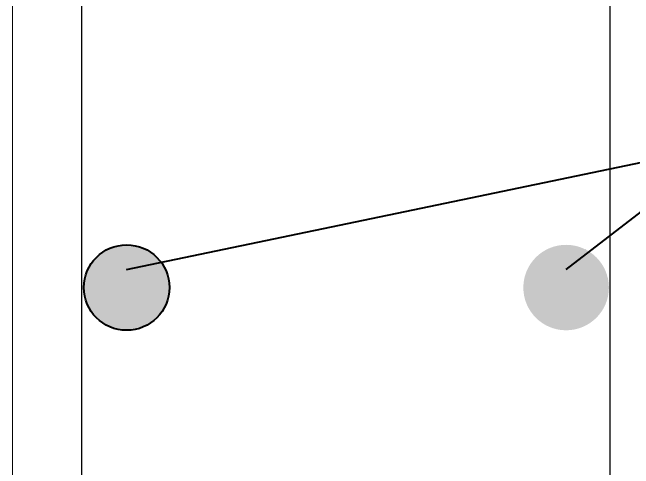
# Model space of a CAD drawing. Header units: inches. Extents: x 85856 to 287200, y -126184 to 75211.
# Drawn here: x 186503.83 to 186548.54, y -25504.28 to -25471.4 of the extents above; entities that cross this region are included whole.
import ezdxf

# ---------------------------------------------------------------- set-up
doc = ezdxf.new("R2010")
doc.units = ezdxf.units.IN
doc.header["$LTSCALE"] = 0.5
doc.header["$MEASUREMENT"] = 0
for name, color, linetype, lineweight in [('DIM', 4, 'Continuous', 5), ('OUTLINE', 1, 'Continuous', 25), ('REN', 242, 'Continuous', 30), ('TEXT', 220, 'Continuous', 9), ('wall', 1, 'Continuous', 40)]:
    doc.layers.add(name, color=color, linetype=linetype, lineweight=lineweight)
doc.styles.get("Standard").update_dxf_attribs({"font": 'arial.ttf'})
doc.dimstyles.get("Standard").update_dxf_attribs({"dimtxt": 0.18, "dimasz": 0.18, "dimexe": 0.18, "dimexo": 0.0625, "dimgap": 0.09, "dimtad": 0, "dimtih": 1, "dimtoh": 1, "dimdec": 4, "dimzin": 0, "dimdsep": 46, "dimtxsty": 'Standard', "dimcen": 0.09, "dimadec": 0, "dimazin": 0, "dimtfac": 1, "dimtdec": 4, "dimtofl": 0, "dimtmove": 0, "dimatfit": 3, "dimfxl": 1, "dimtolj": 1, "dimtzin": 0, "dimarcsym": 0})

# ---------------------------------------------------------------- blocks, each defined once
blk = doc.blocks.new('JGKJFKFNF')
at = {"layer": 'OUTLINE'}
h = blk.add_hatch(color=256, dxfattribs=at)
h.dxf.hatch_style = 1
h.paths.add_polyline_path([(137076.452, -31645.259, 1), (137082.612, -31645.259, 1)])
h = blk.add_hatch(color=256, dxfattribs=at)
h.dxf.hatch_style = 1
h.paths.add_polyline_path([(137108.089, -31645.247, 1), (137114.249, -31645.247, 1)])
at = {"layer": 'REN', "lineweight": 30, "ltscale": 0.75}
for p, q in [((137076.31, -31684.388), (137076.31, -31596.32)), ((137114.31, -31596.32), (137114.31, -31684.388))]:
    blk.add_line(p, q, dxfattribs=at)
at = {"layer": 'TEXT'}
blk.add_lwpolyline([(137071.31, -31591.32), (137119.31, -31591.32), (137119.31, -31689.388), (137071.31, -31689.388)], close=True, dxfattribs=at)
at = {"layer": 'wall', "lineweight": -2}
blk.add_circle((137079.532, -31645.247), 3.08, dxfattribs=at)
at = {"layer": 'DIM'}
for points in [[(137079.532, -31643.938), (137122.877, -31634.911), (137156.323, -31636.69)], [(137111.169, -31643.938), (137122.877, -31634.911)]]:
    blk.add_leader(points, dimstyle='Standard', override={"dimasz": 2, "dimgap": 2}, dxfattribs=at)

msp = doc.modelspace()

# ---------------------------------------------------------------- block references
at = {"layer": 'wall'}
msp.add_blockref('JGKJFKFNF', (49432.517, 6154.017), dxfattribs=at)

doc.saveas('drawing.dxf')
